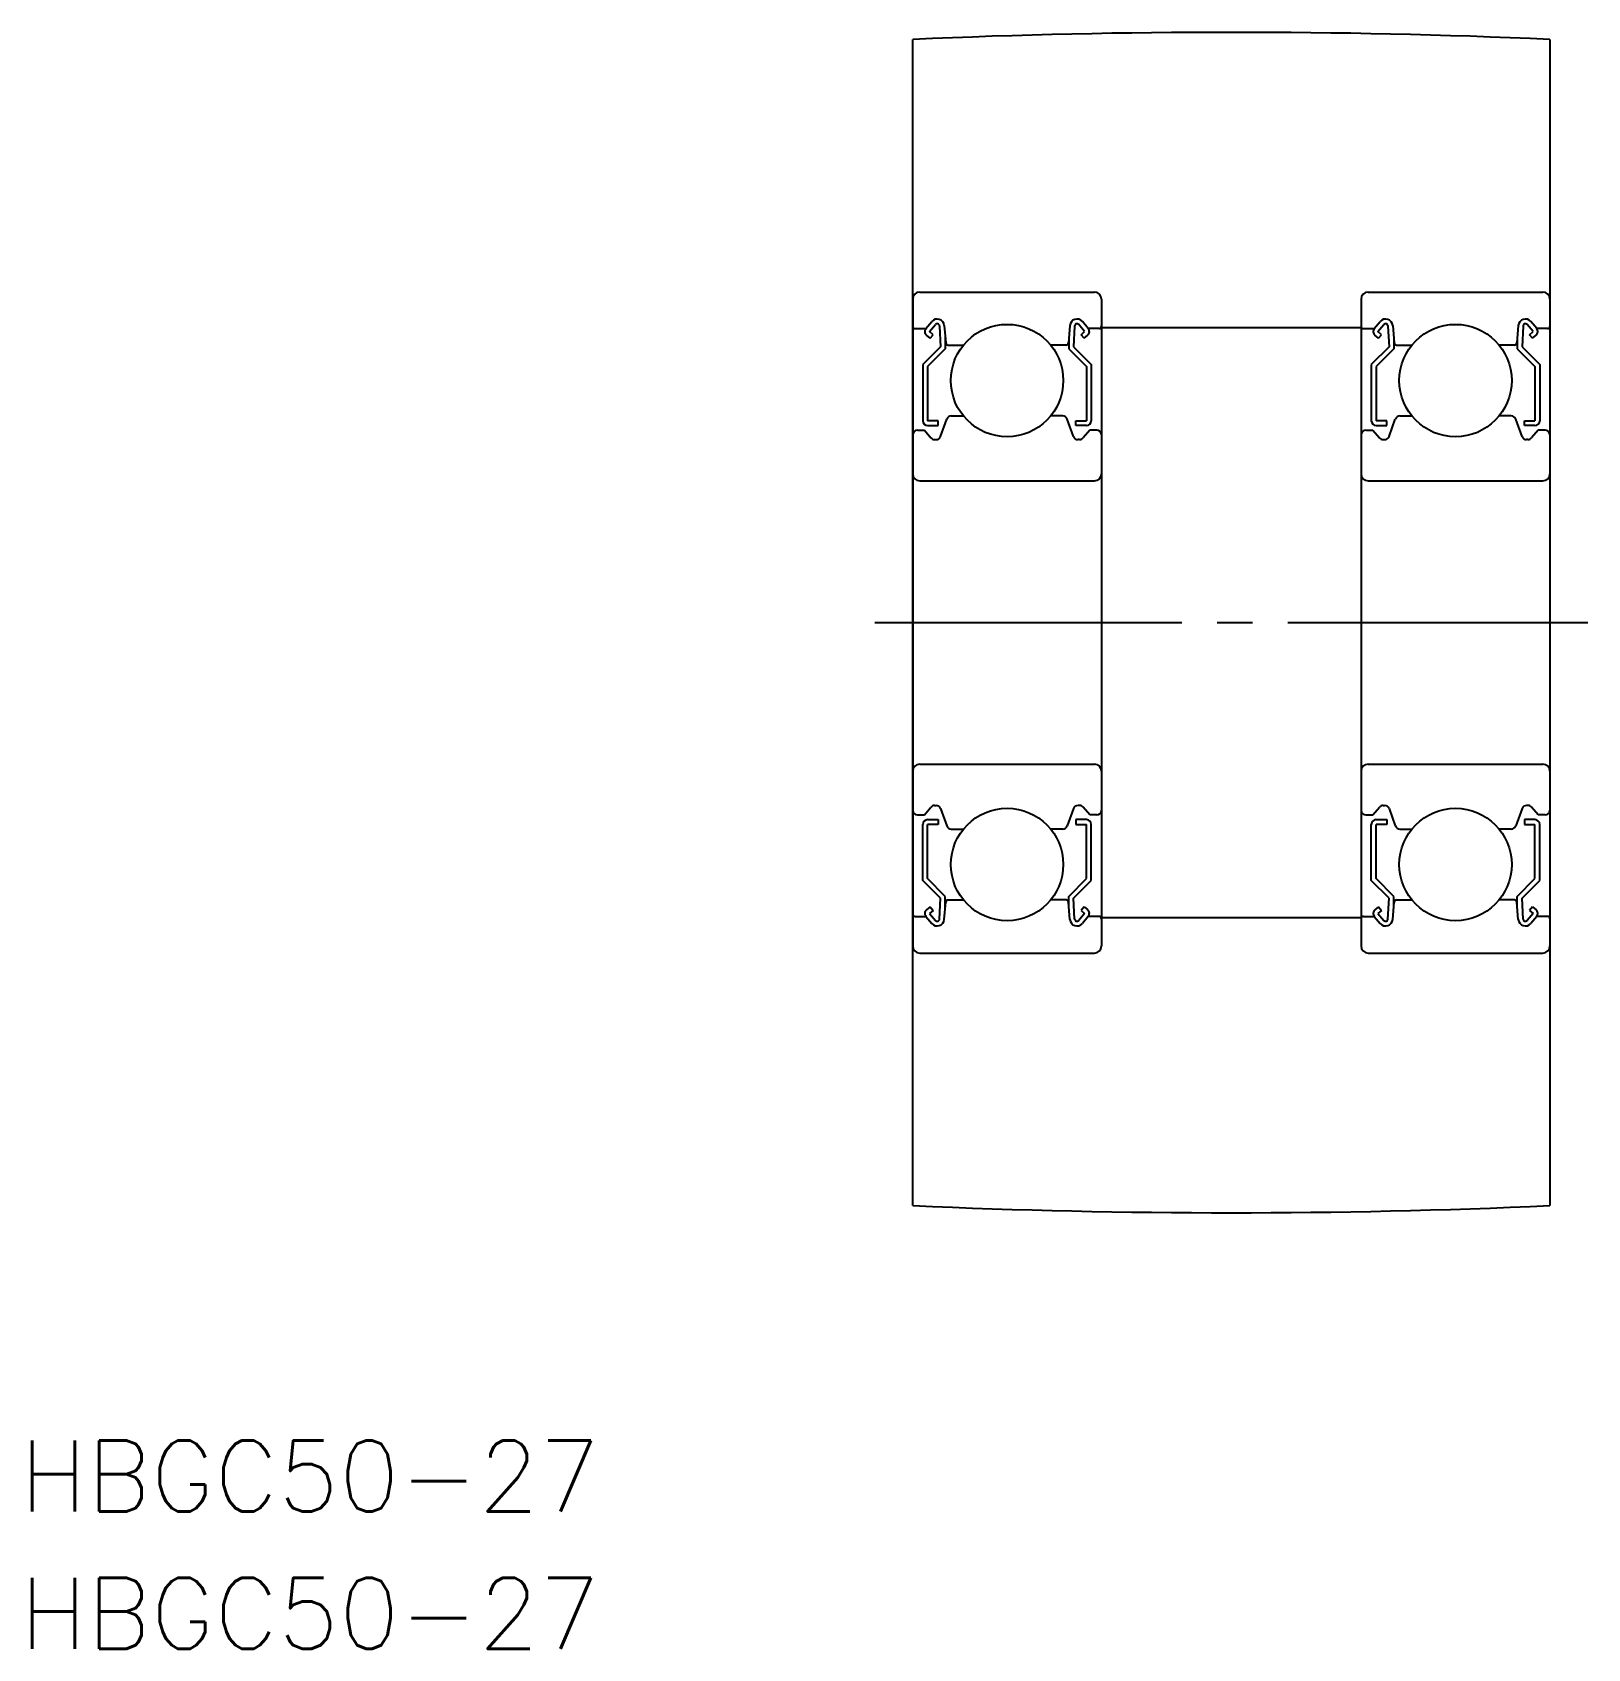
# Model space of a CAD drawing. Extents: x 21.2 to 87.1, y 129.1 to 197.5.
import ezdxf
from ezdxf.enums import TextEntityAlignment as Align

# ---------------------------------------------------------------- set-up
doc = ezdxf.new("R2010")
doc.units = 0
doc.linetypes.add('CENTER', pattern=[17.5, 13, -1.5, 1.5, -1.5])
doc.layers.get('0').update_dxf_attribs({"linetype": 'CONTINUOUS'})
doc.layers.add('CENTER', color=1, linetype='CENTER')
doc.styles.get("Standard").update_dxf_attribs({"font": 'txt.shx', "bigfont": '@extfont2.shx'})

msp = doc.modelspace()

# ---------------------------------------------------------------- linework, layer by layer
at = {"color": 7, "linetype": 'CONTINUOUS'}
for p, q in [((58.461, 147.827), (58.461, 197.227)), ((85.461, 197.227), (85.461, 147.827))]:
    msp.add_line(p, q, dxfattribs=at)
for p, q in [((58.761, 186.527), (66.161, 186.527)), ((77.761, 186.527), (85.161, 186.527)), ((58.461, 186.227), (58.461, 158.827)), ((66.461, 186.227), (66.461, 158.827)), ((77.461, 186.227), (77.461, 158.827)), ((85.461, 186.227), (85.461, 158.827)), ((58.561, 184.977), (59.021, 184.977)), ((59.021, 184.977), (59.27, 185.275)), ((59.174, 184.848), (59.424, 185.147)), ((59.6, 185.087), (59.644, 184.21)), ((59.799, 185.108), (59.864, 184.369)), ((65.122, 185.108), (65.058, 184.369)), ((65.321, 185.087), (65.278, 184.21)), ((65.748, 184.848), (65.497, 185.147)), ((65.901, 184.977), (65.651, 185.275)), ((66.361, 184.977), (65.901, 184.977)), ((66.461, 185.027), (77.461, 185.027)), ((77.561, 184.977), (78.021, 184.977)), ((78.021, 184.977), (78.27, 185.275)), ((78.174, 184.848), (78.424, 185.147)), ((78.6, 185.087), (78.644, 184.21)), ((78.799, 185.108), (78.864, 184.369)), ((84.122, 185.108), (84.058, 184.369)), ((84.321, 185.087), (84.278, 184.21)), ((84.748, 184.848), (84.497, 185.147)), ((84.901, 184.977), (84.651, 185.275)), ((85.361, 184.977), (84.901, 184.977)), ((59.644, 184.21), (58.894, 183.46)), ((59.199, 184.567), (59.046, 184.695)), ((59.327, 184.72), (59.174, 184.848)), ((59.199, 184.567), (59.327, 184.72)), ((59.844, 184.597), (59.844, 184.127)), ((59.963, 184.277), (60.611, 184.277)), ((64.958, 184.277), (64.31, 184.277)), ((65.078, 184.597), (65.078, 184.127)), ((65.278, 184.21), (66.028, 183.46)), ((65.595, 184.72), (65.748, 184.848)), ((65.723, 184.567), (65.595, 184.72)), ((65.723, 184.567), (65.876, 184.695)), ((78.644, 184.21), (77.894, 183.46)), ((78.199, 184.567), (78.046, 184.695)), ((78.327, 184.72), (78.174, 184.848)), ((78.199, 184.567), (78.327, 184.72)), ((78.844, 184.597), (78.844, 184.127)), ((78.963, 184.277), (79.611, 184.277)), ((83.958, 184.277), (83.31, 184.277)), ((84.078, 184.597), (84.078, 184.127)), ((84.278, 184.21), (85.028, 183.46)), ((84.595, 184.72), (84.748, 184.848)), ((84.723, 184.567), (84.595, 184.72)), ((84.723, 184.567), (84.876, 184.695)), ((59.844, 184.127), (59.094, 183.377)), ((65.078, 184.127), (65.828, 183.377)), ((78.844, 184.127), (78.094, 183.377)), ((84.078, 184.127), (84.828, 183.377)), ((58.894, 183.46), (58.894, 181.077)), ((59.094, 183.377), (59.094, 181.077)), ((65.828, 183.377), (65.828, 181.077)), ((66.028, 183.46), (66.028, 181.077)), ((77.894, 183.46), (77.894, 181.077)), ((78.094, 183.377), (78.094, 181.077)), ((84.828, 183.377), (84.828, 181.077)), ((85.028, 183.46), (85.028, 181.077)), ((59.544, 181.077), (59.094, 181.077)), ((59.094, 180.877), (59.544, 180.877)), ((59.544, 180.877), (59.544, 181.077)), ((59.643, 180.409), (59.911, 181.146)), ((60.099, 181.277), (60.611, 181.277)), ((64.823, 181.277), (64.31, 181.277)), ((65.279, 180.409), (65.011, 181.146)), ((65.378, 181.077), (65.828, 181.077)), ((65.378, 180.877), (65.378, 181.077)), ((65.828, 180.877), (65.378, 180.877)), ((78.544, 181.077), (78.094, 181.077)), ((78.094, 180.877), (78.544, 180.877)), ((78.544, 180.877), (78.544, 181.077)), ((78.643, 180.409), (78.911, 181.146)), ((79.099, 181.277), (79.611, 181.277)), ((83.823, 181.277), (83.31, 181.277)), ((84.279, 180.409), (84.011, 181.146)), ((84.378, 181.077), (84.828, 181.077)), ((84.378, 180.877), (84.378, 181.077)), ((84.828, 180.877), (84.378, 180.877)), ((58.661, 180.677), (58.961, 180.677)), ((58.961, 180.677), (59.236, 180.349)), ((59.39, 180.277), (59.455, 180.277)), ((65.532, 180.277), (65.467, 180.277)), ((65.961, 180.677), (65.685, 180.349)), ((66.261, 180.677), (65.961, 180.677)), ((77.661, 180.677), (77.961, 180.677)), ((77.961, 180.677), (78.236, 180.349)), ((78.39, 180.277), (78.455, 180.277)), ((84.532, 180.277), (84.467, 180.277)), ((84.961, 180.677), (84.685, 180.349)), ((85.261, 180.677), (84.961, 180.677)), ((58.761, 178.527), (66.161, 178.527)), ((77.761, 178.527), (85.161, 178.527)), ((58.761, 166.527), (66.161, 166.527)), ((77.761, 166.527), (85.161, 166.527)), ((58.661, 164.377), (58.961, 164.377)), ((58.961, 164.377), (59.236, 164.706)), ((59.39, 164.777), (59.455, 164.777)), ((59.643, 164.646), (59.911, 163.909)), ((65.279, 164.646), (65.011, 163.909)), ((65.532, 164.777), (65.467, 164.777)), ((65.961, 164.377), (65.685, 164.706)), ((66.261, 164.377), (65.961, 164.377)), ((77.661, 164.377), (77.961, 164.377)), ((77.961, 164.377), (78.236, 164.706)), ((78.39, 164.777), (78.455, 164.777)), ((78.643, 164.646), (78.911, 163.909)), ((84.279, 164.646), (84.011, 163.909)), ((84.532, 164.777), (84.467, 164.777)), ((84.961, 164.377), (84.685, 164.706)), ((85.261, 164.377), (84.961, 164.377)), ((58.894, 161.594), (58.894, 163.977)), ((59.094, 164.177), (59.544, 164.177)), ((59.094, 161.677), (59.094, 163.977)), ((59.544, 163.977), (59.094, 163.977)), ((59.544, 164.177), (59.544, 163.977)), ((60.099, 163.777), (60.611, 163.777)), ((60.227, 163.777), (60.227, 163.778)), ((60.355, 163.777), (60.355, 163.777)), ((64.823, 163.777), (64.31, 163.777)), ((65.378, 164.177), (65.378, 163.977)), ((65.828, 164.177), (65.378, 164.177)), ((65.378, 163.977), (65.828, 163.977)), ((65.828, 161.677), (65.828, 163.977)), ((66.028, 161.594), (66.028, 163.977)), ((77.894, 161.594), (77.894, 163.977)), ((78.094, 164.177), (78.544, 164.177)), ((78.094, 161.677), (78.094, 163.977)), ((78.544, 163.977), (78.094, 163.977)), ((78.544, 164.177), (78.544, 163.977)), ((79.099, 163.777), (79.611, 163.777)), ((79.227, 163.777), (79.227, 163.778)), ((79.355, 163.777), (79.355, 163.777)), ((83.823, 163.777), (83.31, 163.777)), ((84.378, 164.177), (84.378, 163.977)), ((84.828, 164.177), (84.378, 164.177)), ((84.378, 163.977), (84.828, 163.977)), ((84.828, 161.677), (84.828, 163.977)), ((85.028, 161.594), (85.028, 163.977)), ((59.644, 160.844), (58.894, 161.594)), ((59.844, 160.927), (59.094, 161.677)), ((65.078, 160.927), (65.828, 161.677)), ((65.278, 160.844), (66.028, 161.594)), ((78.644, 160.844), (77.894, 161.594)), ((78.844, 160.927), (78.094, 161.677)), ((84.078, 160.927), (84.828, 161.677)), ((84.278, 160.844), (85.028, 161.594)), ((59.844, 160.457), (59.844, 160.927)), ((65.078, 160.457), (65.078, 160.927)), ((78.844, 160.457), (78.844, 160.927)), ((84.078, 160.457), (84.078, 160.927)), ((59.199, 160.487), (59.046, 160.359)), ((59.327, 160.334), (59.174, 160.206)), ((59.199, 160.487), (59.327, 160.334)), ((59.6, 159.967), (59.644, 160.845)), ((59.799, 159.947), (59.864, 160.686)), ((59.963, 160.777), (60.611, 160.777)), ((64.958, 160.777), (64.31, 160.777)), ((65.122, 159.947), (65.058, 160.686)), ((65.321, 159.967), (65.278, 160.845)), ((65.723, 160.487), (65.595, 160.334)), ((65.595, 160.334), (65.748, 160.206)), ((65.723, 160.487), (65.876, 160.359)), ((78.199, 160.487), (78.046, 160.359)), ((78.327, 160.334), (78.174, 160.206)), ((78.199, 160.487), (78.327, 160.334)), ((78.6, 159.967), (78.644, 160.845)), ((78.799, 159.947), (78.864, 160.686)), ((78.963, 160.777), (79.611, 160.777)), ((83.958, 160.777), (83.31, 160.777)), ((84.122, 159.947), (84.058, 160.686)), ((84.321, 159.967), (84.278, 160.845)), ((84.723, 160.487), (84.595, 160.334)), ((84.595, 160.334), (84.748, 160.206)), ((84.723, 160.487), (84.876, 160.359)), ((58.561, 160.077), (59.021, 160.077)), ((59.021, 160.077), (59.27, 159.78)), ((59.174, 160.206), (59.424, 159.908)), ((65.748, 160.206), (65.497, 159.908)), ((65.901, 160.077), (65.651, 159.78)), ((66.361, 160.077), (65.901, 160.077)), ((66.461, 160.027), (77.461, 160.027)), ((77.561, 160.077), (78.021, 160.077)), ((78.021, 160.077), (78.27, 159.78)), ((78.174, 160.206), (78.424, 159.908)), ((84.748, 160.206), (84.497, 159.908)), ((84.901, 160.077), (84.651, 159.78)), ((85.361, 160.077), (84.901, 160.077)), ((58.761, 158.527), (66.161, 158.527)), ((77.761, 158.527), (85.161, 158.527))]:
    msp.add_line(p, q)
for centre in [(62.461, 182.777), (81.461, 182.777), (62.461, 162.277), (81.461, 162.277)]:
    msp.add_circle(centre, 2.381)
for centre, start, end in [((71.961, -106.373), 87.45394, 92.54606), ((71.961, 451.427), 267.45394, 272.54606)]:
    msp.add_arc(centre, 303.9, start, end, dxfattribs=at)
for centre, radius, start, end in [((58.761, 186.227), 0.3, 90, 180), ((66.161, 186.227), 0.3, 0, 90), ((77.761, 186.227), 0.3, 90, 180), ((85.161, 186.227), 0.3, 0, 90), ((58.561, 185.077), 0.1, 180, 270), ((59.174, 184.849), 0.2, 140.00197, 230.08631), ((59.5, 185.082), 0.3, 4.99676, 140.00197), ((59.501, 185.082), 0.1, 2.81979, 140.00215), ((65.421, 185.082), 0.3, 39.99803, 175.00324), ((65.421, 185.082), 0.1, 39.99785, 177.18021), ((65.747, 184.849), 0.2, 309.91369, 39.99803), ((66.361, 185.077), 0.1, 270, 0), ((77.561, 185.077), 0.1, 180, 270), ((78.174, 184.849), 0.2, 140.00197, 230.08631), ((78.5, 185.082), 0.3, 4.99676, 140.00197), ((78.501, 185.082), 0.1, 2.81979, 140.00215), ((84.421, 185.082), 0.3, 39.99803, 175.00324), ((84.421, 185.082), 0.1, 39.99785, 177.18021), ((84.747, 184.849), 0.2, 309.91369, 39.99803), ((85.361, 185.077), 0.1, 270, 0), ((59.963, 184.377), 0.1, 184.99676, 269.99912), ((64.958, 184.377), 0.1, 270.00088, 355.00324), ((78.963, 184.377), 0.1, 184.99676, 269.99912), ((83.958, 184.377), 0.1, 270.00088, 355.00324), ((59.094, 181.077), 0.2, 180, 270), ((60.099, 181.077), 0.2, 90, 159.99165), ((64.823, 181.077), 0.2, 20.00835, 90), ((65.828, 181.077), 0.2, 270, 0), ((78.094, 181.077), 0.2, 180, 270), ((79.099, 181.077), 0.2, 90, 159.99165), ((83.823, 181.077), 0.2, 20.00835, 90), ((84.828, 181.077), 0.2, 270, 0), ((58.661, 180.477), 0.2, 90, 180), ((59.39, 180.477), 0.2, 219.9952, 270), ((59.455, 180.477), 0.2, 270, 339.99165), ((65.467, 180.477), 0.2, 200.00835, 270), ((65.532, 180.477), 0.2, 270, 320.0048), ((66.261, 180.477), 0.2, 0, 90), ((77.661, 180.477), 0.2, 90, 180), ((78.39, 180.477), 0.2, 219.9952, 270), ((78.455, 180.477), 0.2, 270, 339.99165), ((84.467, 180.477), 0.2, 200.00835, 270), ((84.532, 180.477), 0.2, 270, 320.0048), ((85.261, 180.477), 0.2, 0, 90), ((58.761, 178.827), 0.3, 180, 270), ((66.161, 178.827), 0.3, 270, 0), ((77.761, 178.827), 0.3, 180, 270), ((85.161, 178.827), 0.3, 270, 0), ((58.761, 166.227), 0.3, 90, 180), ((66.161, 166.227), 0.3, 0, 90), ((77.761, 166.227), 0.3, 90, 180), ((85.161, 166.227), 0.3, 0, 90), ((58.661, 164.577), 0.2, 180, 270), ((59.39, 164.577), 0.2, 90, 140.0048), ((59.455, 164.577), 0.2, 20.00835, 90), ((65.467, 164.577), 0.2, 90, 159.99165), ((65.532, 164.577), 0.2, 39.9952, 90), ((66.261, 164.577), 0.2, 270, 0), ((77.661, 164.577), 0.2, 180, 270), ((78.39, 164.577), 0.2, 90, 140.0048), ((78.455, 164.577), 0.2, 20.00835, 90), ((84.467, 164.577), 0.2, 90, 159.99165), ((84.532, 164.577), 0.2, 39.9952, 90), ((85.261, 164.577), 0.2, 270, 0), ((59.094, 163.977), 0.2, 90, 180), ((60.099, 163.977), 0.2, 200.00835, 270), ((64.823, 163.977), 0.2, 270, 339.99165), ((65.828, 163.977), 0.2, 0, 90), ((78.094, 163.977), 0.2, 90, 180), ((79.099, 163.977), 0.2, 200.00835, 270), ((83.823, 163.977), 0.2, 270, 339.99165), ((84.828, 163.977), 0.2, 0, 90), ((59.174, 160.206), 0.2, 129.91369, 219.99803), ((59.963, 160.677), 0.1, 90.00088, 175.00324), ((64.958, 160.677), 0.1, 4.99676, 89.99912), ((65.747, 160.206), 0.2, 320.00197, 50.08631), ((78.174, 160.206), 0.2, 129.91369, 219.99803), ((78.963, 160.677), 0.1, 90.00088, 175.00324), ((83.958, 160.677), 0.1, 4.99676, 89.99912), ((84.747, 160.206), 0.2, 320.00197, 50.08631), ((58.561, 159.977), 0.1, 90, 180), ((59.5, 159.973), 0.3, 219.99803, 355.00324), ((59.501, 159.972), 0.1, 219.99785, 357.18021), ((65.421, 159.973), 0.3, 184.99676, 320.00197), ((65.421, 159.972), 0.1, 182.81979, 320.00215), ((66.361, 159.977), 0.1, 0, 90), ((77.561, 159.977), 0.1, 90, 180), ((78.5, 159.973), 0.3, 219.99803, 355.00324), ((78.501, 159.972), 0.1, 219.99785, 357.18021), ((84.421, 159.973), 0.3, 184.99676, 320.00197), ((84.421, 159.972), 0.1, 182.81979, 320.00215), ((85.361, 159.977), 0.1, 0, 90), ((58.761, 158.827), 0.3, 180, 270), ((66.161, 158.827), 0.3, 270, 0), ((77.761, 158.827), 0.3, 180, 270), ((85.161, 158.827), 0.3, 270, 0)]:
    msp.add_arc(centre, radius, start, end)
at = {"layer": 'CENTER', "color": 1, "linetype": 'CENTER'}
msp.add_line((56.861, 172.527), (87.061, 172.527), dxfattribs=at)
msp.add_line((56.861, 172.527), (87.061, 172.527), dxfattribs=at)

# ---------------------------------------------------------------- texts
at = {"color": 7, "linetype": 'CONTINUOUS'}
for p in [(20.647, 136.375), (20.647, 130.559)]:
    msp.add_text('HBGC50-27', height=3, dxfattribs=at).set_placement(p, align=Align.MIDDLE_LEFT)

doc.saveas('drawing.dxf')
